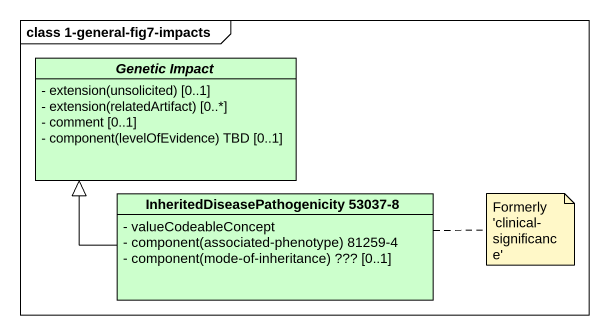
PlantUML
@startuml
mainframe class 1-general-fig7-impacts
hide circle
hide empty members
skinparam classAttributeIconSize 0
abstract class "Genetic Impact" as Genetic_Impact #CCFFCC {
  {field} - extension(unsolicited) [0..1]
  {field} - extension(relatedArtifact) [0..*]
  - comment [0..1]
  {field} - component(levelOfEvidence) TBD [0..1]
}
class "InheritedDiseasePathogenicity 53037-8" as InheritedDiseasePathogenicit #CCFFCC {
  - valueCodeableConcept
  {field} - component(associated-phenotype) 81259-4
  {field} - component(mode-of-inheritance) ??? [0..1]
}
InheritedDiseasePathogenicit -up-|> Genetic_Impact
note right of InheritedDiseasePathogenicit : Formerly 'clinical-significance'
@enduml
